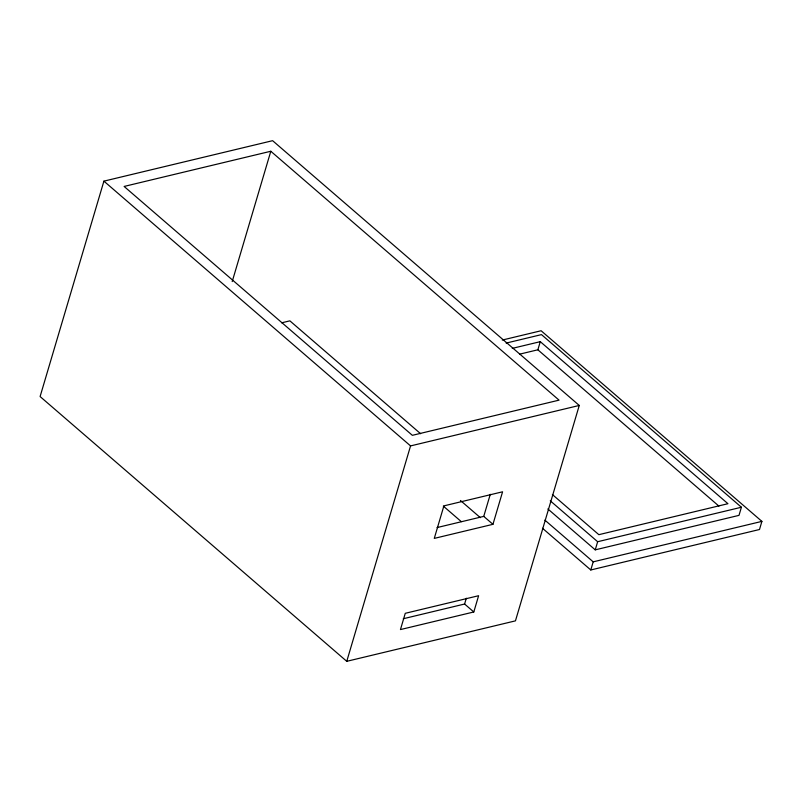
<?xml version="1.0" encoding="UTF-8"?>
<svg xmlns="http://www.w3.org/2000/svg" width="802" height="802" viewBox="0 0 802 802"><rect width="100%" height="100%" fill="white"/><g stroke="black" fill="none" stroke-linecap="round" stroke-linejoin="round"><path stroke-width="1.2" d="M103.909 181.142L40.1 396.549L346.755 661.319L515.455 620.858L579.265 405.451L272.61 140.681L103.909 181.142L410.554 445.912L579.265 405.451M232.209 281.562L270.805 151.257L559.064 400.148L412.358 435.326L124.109 186.445L270.805 151.257M346.755 661.319L410.554 445.912M437.04 527.576L483.746 516.378L490.283 494.313M519.596 354.173L537.861 349.792L540.277 341.662L727.945 503.706L598.853 534.673L552.408 494.563M403.276 618.743L464.599 604.026L466.313 598.222M492.949 524.318L502.583 491.796L443.897 505.872L434.273 538.393L492.949 524.318L483.746 516.378M473.802 611.976L478.614 595.716L405.261 613.309L400.449 629.57L473.802 611.976L464.599 604.026M595.244 549.851L597.65 541.721L741.409 507.245L739.003 515.365L595.244 549.851L547.866 508.949M590.793 569.971L593.199 561.841L761.9 521.38L759.494 529.51L590.793 569.971L542.463 528.247M281.672 322.815L289.883 320.85L420.629 433.732M502.273 340.058L541.109 330.745L761.9 521.38M506.142 343.086L541.48 334.614L741.409 507.245M512.267 348.379L540.277 341.662M537.861 349.792L718.903 506.102M550.272 500.819L597.65 541.721M544.869 520.117L593.199 561.841M460.448 500.478L480.338 517.661M443.316 506.102L461.31 521.651"/></g></svg>
